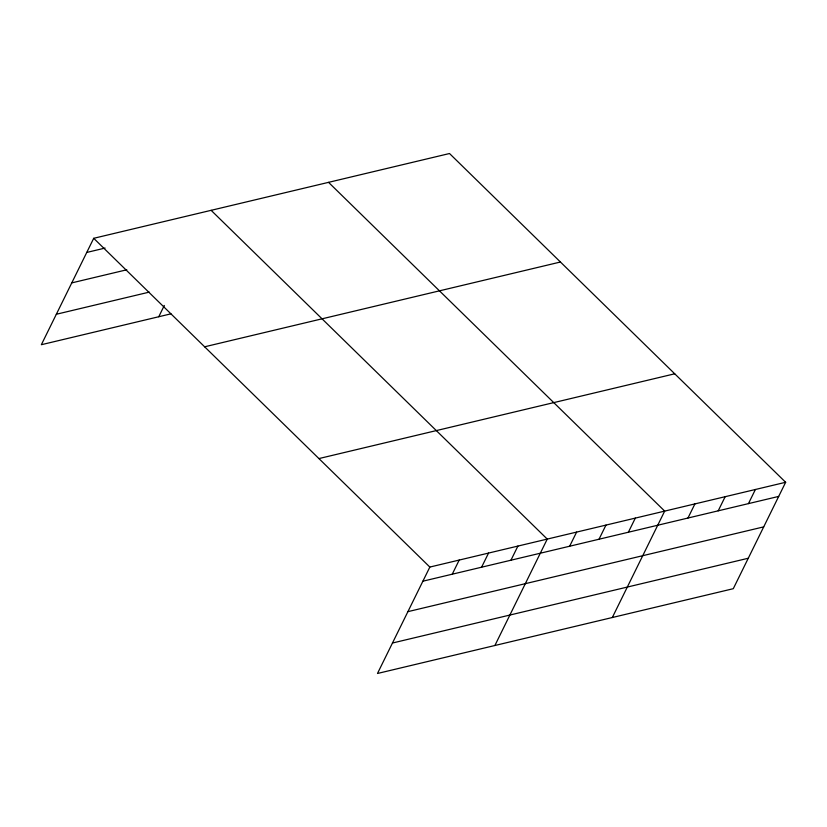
<?xml version="1.0" encoding="UTF-8"?>
<svg xmlns="http://www.w3.org/2000/svg" width="827" height="827" viewBox="0 0 827 827"><rect width="100%" height="100%" fill="white"/><g stroke="black" fill="none" stroke-linecap="round" stroke-linejoin="round"><path stroke-width="1.24" d="M785.65 482.286L429.844 567.064L377.484 673.478L733.291 588.69L785.65 482.286L449.516 153.522L93.709 238.31L41.35 344.714L170.993 313.826M158.763 316.741L164.315 305.463M452.245 574.207L459.192 560.075M481.593 567.208L488.55 553.077M510.952 560.21L517.909 546.078M494.897 645.494L547.257 539.09L211.123 210.327M569.658 546.223L576.615 532.092M599.017 539.235L605.964 525.104M628.365 532.237L635.322 518.105M612.321 617.521L664.681 511.107L328.546 182.353M687.961 518.033L694.918 503.901M718.208 510.828L725.165 496.696M748.456 503.622L755.402 489.491M86.752 252.442L105.101 248.069M71.773 282.886L126.81 269.778M56.329 314.26L149.284 292.117M204.631 346.802L560.437 262.014M318.922 458.572L674.729 373.794M422.886 581.195L778.693 496.417M407.907 611.649L763.714 526.871M392.463 643.024L748.27 558.246M93.709 238.31L429.844 567.064"/></g></svg>
